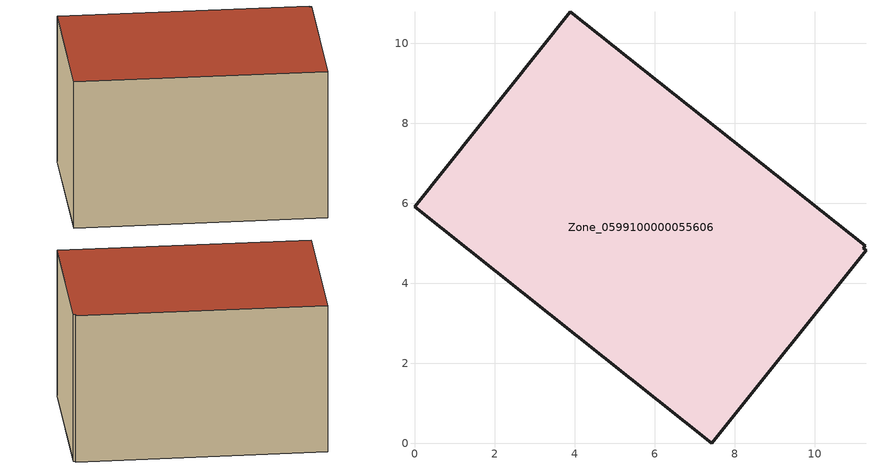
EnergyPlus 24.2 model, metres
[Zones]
Zone_0599100000055606
 floor ground (C_G): 0,5.91 3.9,10.79 11.27,4.94 11.21,4.88 11.29,4.82 7.43,0 z0.45
 wall outside (C_F): 3.9,10.79 0,5.91 7.43,0 11.29,4.82 11.21,4.88 11.27,4.94 3.9,10.79 z0.45:6.36
 roof outside (C_R): 7.43,0 11.29,4.82 11.21,4.88 11.27,4.94 3.9,10.79 0,5.91 z6.36
[BUILDING]
Pand.0599100000055606: North Axis=0; Terrain=City; Loads Convergence Tolerance Value=0.04; Temperature Convergence Tolerance Value=0.4; Solar Distribution=FullExterior; Maximum Number of Warmup Days=25; Minimum Number of Warmup Days=1
[Site:Location]
Rotterdam.The.Hague.AP_ZH_NLD Design_Conditions: Latitude=51.96; Longitude=4.45; Time Zone=1; Elevation=-4.5
[SITE:GROUNDTEMPERATURE:BUILDINGSURFACE]
18, 18, 18, 18, 18, 18, 18, 18, 18, 18, 18, 18
[MATERIAL] Thermal Absorptance=0.9; Solar Absorptance=0.7; Visible Absorptance=0.7
Name | Roughness | Thickness | Conductivity | Density | Specific Heat
G.TI.1946-1964 | MediumSmooth | 0.15 | 1 | 540 | 1210
F.TI.1946-1964 | Rough | 0.3 | 0.857143 | 1920 | 840
R.TI.1946-1964 | MediumRough | 0.2 | 0.277778 | 1500 | 1000
[CONSTRUCTION]
C_G: G.TI.1946-1964
C_F: F.TI.1946-1964
C_R: R.TI.1946-1964
[ZONE]
Zone_0599100000055606: Type=1; Multiplier=1; Ceiling Height=Autocalculate; Volume=Autocalculate; Floor Area=autocalculate; Part of Total Floor Area=Yes
[ZONEINFILTRATION:DESIGNFLOWRATE]
Infil_Zone_0599100000055606: Zone or ZoneList or Space or SpaceList=Zone_0599100000055606; Schedule=AlwaysOn; Design Flow Rate Calculation Method=Flow/Area; Flow Rate per Floor Area=0.003; Constant Term Coefficient=1; Temperature Term Coefficient=0; Velocity Term Coefficient=0; Velocity Squared Term Coefficient=0
[HVACTEMPLATE:ZONE:IDEALLOADSAIRSYSTEM]
Zone_0599100000055606: Maximum Heating Supply Air Temperature=50; Minimum Cooling Supply Air Temperature=13; Maximum Heating Supply Air Humidity Ratio=0.0156; Minimum Cooling Supply Air Humidity Ratio=0.0077; Heating Limit=NoLimit; Cooling Limit=NoLimit; Dehumidification Control Type=ConstantSensibleHeatRatio; Cooling Sensible Heat Ratio=0.7; Dehumidification Setpoint=60; Humidification Control Type=None; Humidification Setpoint=30; Outdoor Air Method=None; Outdoor Air Flow Rate per Person=0.00944; Outdoor Air Flow Rate per Zone Floor Area=0; Outdoor Air Flow Rate per Zone=0; Demand Controlled Ventilation Type=None; Outdoor Air Economizer Type=NoEconomizer; Heat Recovery Type=None; Sensible Heat Recovery Effectiveness=0.7; Latent Heat Recovery Effectiveness=0.65
[ZONECONTROL:THERMOSTAT]
ThermostatControl_Zone_0599100000055606: Zone or ZoneList=Zone_0599100000055606; Control Type Schedule=DualSetpointControlType; Control 1=Thermostat_Zone_0599100000055606; Temperature Difference Between Cutout And Setpoint=0
[THERMOSTATSETPOINT:DUALSETPOINT]
Thermostat_Zone_0599100000055606: Heating Setpoint Temperature Schedule=HeatingSetpoint_Zone_0599100000055606; Cooling Setpoint Temperature Schedule=CoolingSetpoint_Zone_0599100000055606
[SCHEDULE:COMPACT]
HeatingSetpoint_Zone_0599100000055606: Through: 12/31, For: AllDays, Until: 24:00, 21
CoolingSetpoint_Zone_0599100000055606: Through: 12/31, For: AllDays, Until: 24:00, 24
DualSetpointControlType: Through: 12/31, For: AllDays, Until: 24:00, 4
AlwaysOn: Through: 12/31, For: AllDays, Until: 24:00, 1
